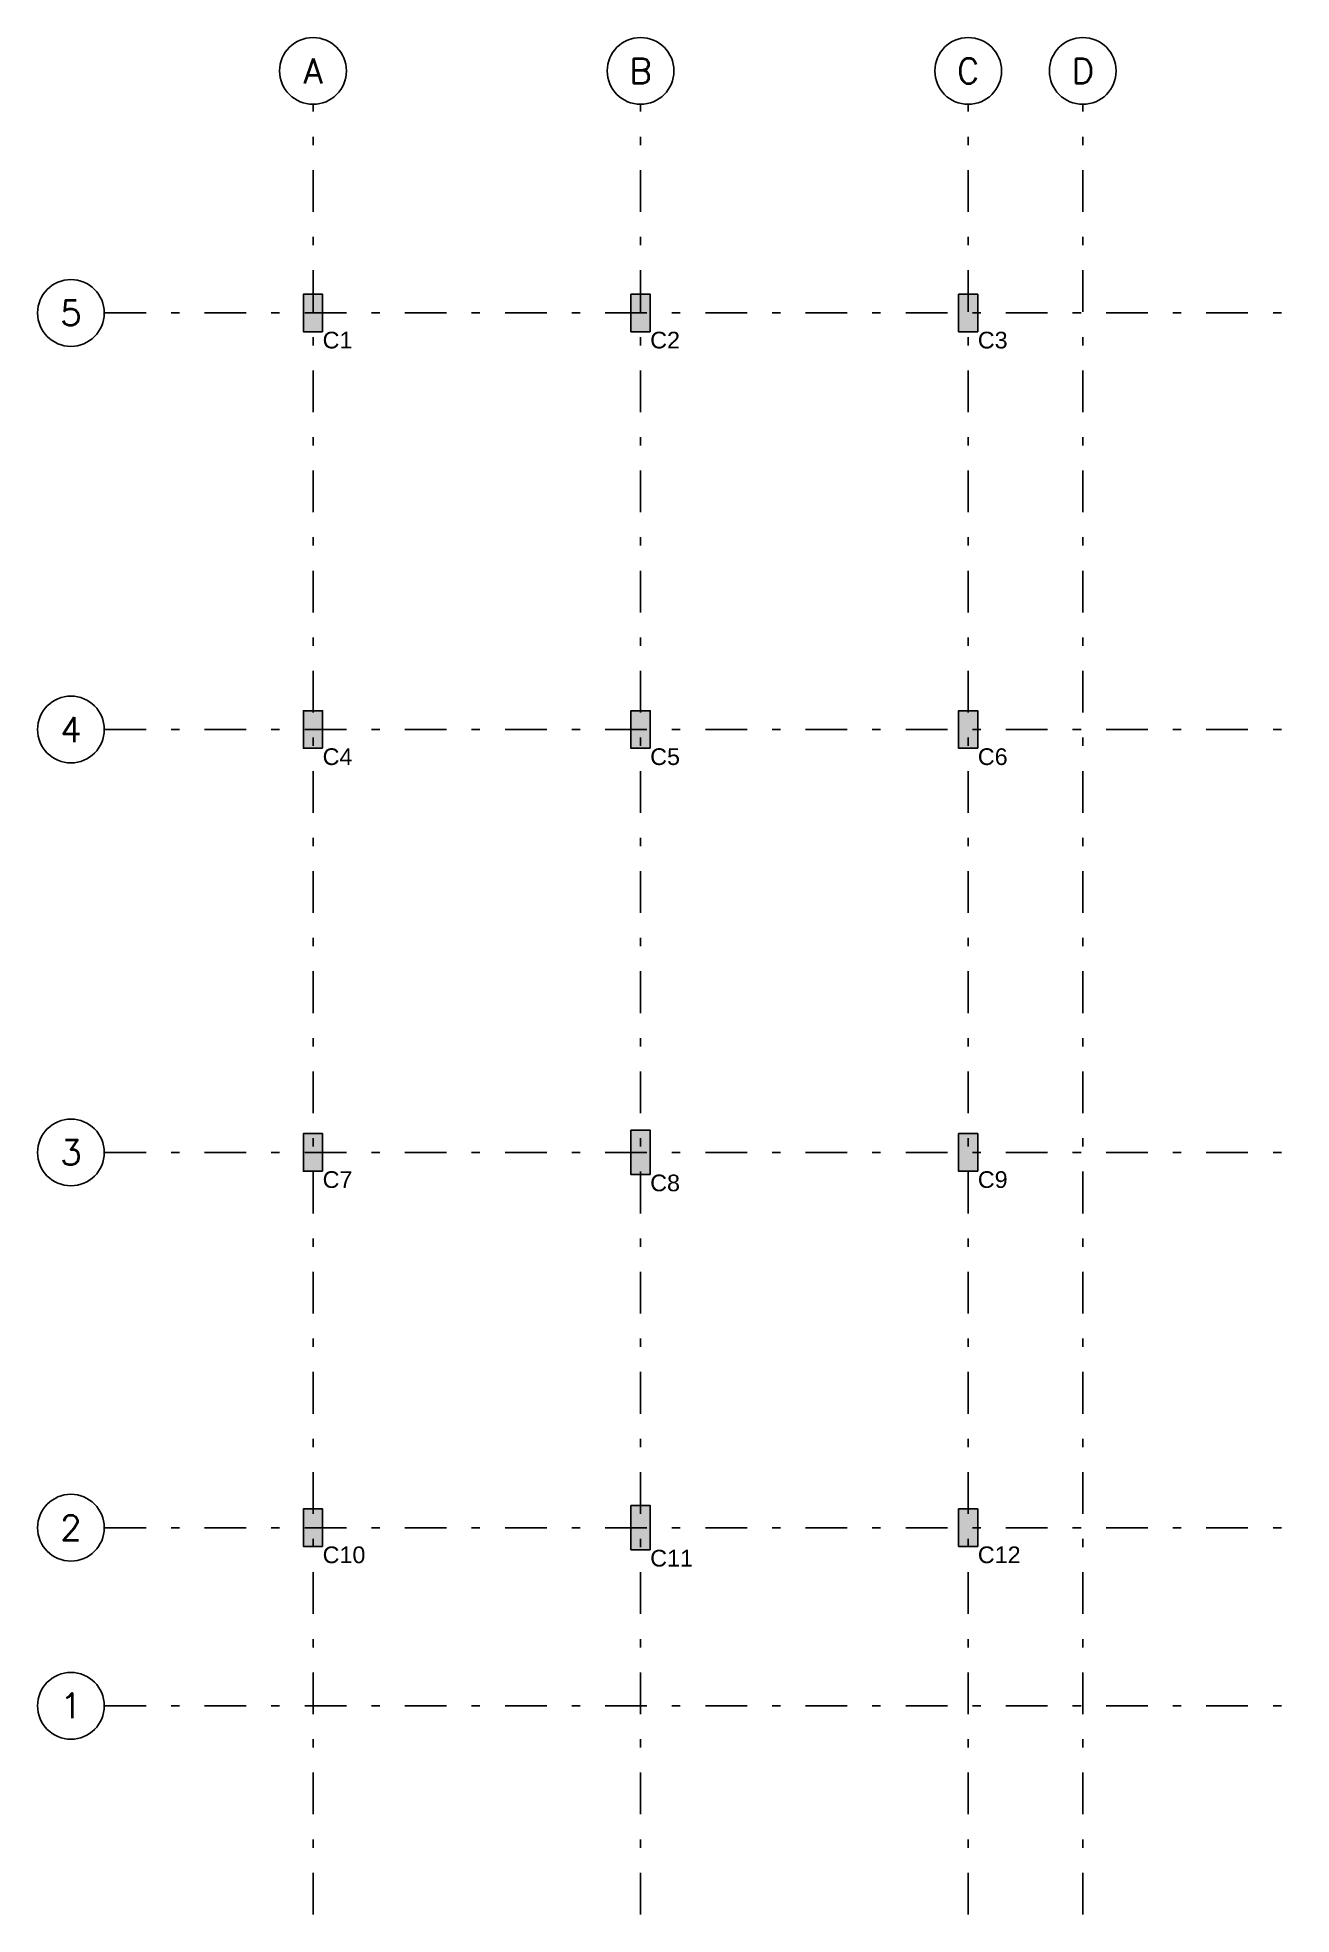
# Model space of a CAD drawing. Header units: inches. Extents: x -3300 to 11721, y -19188 to 3300.
import ezdxf
from ezdxf.enums import TextEntityAlignment as Align

# ---------------------------------------------------------------- set-up
doc = ezdxf.new("R2010")
doc.units = ezdxf.units.IN
doc.header["$LTSCALE"] = 1000
doc.header["$MEASUREMENT"] = 0
doc.linetypes.add('SCCenter', pattern=[1.2, 0.5, -0.3, 0.1, -0.3])
for name, color, linetype in [('Grid Line', 8, 'Continuous'), ('NonDuctileLevel-1981', 2, 'Continuous'), ('TxtLevel-1981', 7, 'Continuous')]:
    doc.layers.add(name, color=color, linetype=linetype)
doc.layers.get('0').off()
doc.styles.add('SC-BBS2', font='SansSerif')
doc.styles.get("Standard").update_dxf_attribs({"font": 'txt.shx'})
doc.dimstyles.new('SCGridlineDim', dxfattribs={"dimtxt": 200, "dimasz": 0.18, "dimexe": 75, "dimexo": 75, "dimgap": 50, "dimtad": 1, "dimtoh": 1, "dimdec": 0, "dimzin": 0, "dimdsep": 46, "dimtxsty": 'SC-BBS2', "dimtsz": 200, "dimcen": 0.09, "dimclrd": 8, "dimclre": 8, "dimclrt": 31, "dimadec": 0, "dimazin": 0, "dimtfac": 1, "dimtdec": 0, "dimtix": 1, "dimtofl": 0, "dimtmove": 0, "dimatfit": 3, "dimfxl": 1, "dimtolj": 1, "dimtzin": 0, "dimarcsym": 0})

# ---------------------------------------------------------------- blocks, each defined once
blk = doc.blocks.new('*D0')
at = {"color": 8, "linetype": 'ByBlock', "lineweight": -2}
for p, q in [((-1900, -14754), (-2300, -14354)), ((-2100, -14554), (-2100, -14554)), ((-2100, -16688), (-2100, -14554)), ((-2300, -16488), (-1900, -16888)), ((-2100, -16688), (-2100, -16688))]:
    blk.add_line(p, q, dxfattribs=at)
at = {"color": 31, "insert": (-2250, -15621), "char_height": 200, "attachment_point": 5, "rotation": 90, "style": 'SC-BBS2'}
blk.add_mtext('\\A1;2134', dxfattribs=at)
blk = doc.blocks.new('*D1')
at = {"color": 8, "linetype": 'ByBlock', "lineweight": -2}
for p, q in [((-1900, -10258), (-2300, -9858)), ((-2100, -10058), (-2100, -10058)), ((-2100, -14554), (-2100, -10058)), ((-2300, -14354), (-1900, -14754)), ((-2100, -14554), (-2100, -14554))]:
    blk.add_line(p, q, dxfattribs=at)
at = {"color": 31, "insert": (-2250, -12306), "char_height": 200, "attachment_point": 5, "rotation": 90, "style": 'SC-BBS2'}
blk.add_mtext('\\A1;4496', dxfattribs=at)
blk = doc.blocks.new('*D2')
at = {"color": 8, "linetype": 'ByBlock', "lineweight": -2}
for p, q in [((-1900, -5191), (-2300, -4791)), ((-2100, -4991), (-2100, -4991)), ((-2100, -10058), (-2100, -4991)), ((-2300, -9858), (-1900, -10258)), ((-2100, -10058), (-2100, -10058))]:
    blk.add_line(p, q, dxfattribs=at)
at = {"color": 31, "insert": (-2250, -7524.5), "char_height": 200, "attachment_point": 5, "rotation": 90, "style": 'SC-BBS2'}
blk.add_mtext('\\A1;5067', dxfattribs=at)
blk = doc.blocks.new('*D3')
at = {"color": 8, "linetype": 'ByBlock', "lineweight": -2}
for p, q in [((-1900, -200), (-2300, 200)), ((-2100, 0), (-2100, 0)), ((-2100, -4991), (-2100, 0)), ((-2300, -4791), (-1900, -5191)), ((-2100, -4991), (-2100, -4991))]:
    blk.add_line(p, q, dxfattribs=at)
at = {"color": 31, "insert": (-2250, -2495.5), "char_height": 200, "attachment_point": 5, "rotation": 90, "style": 'SC-BBS2'}
blk.add_mtext('\\A1;4991', dxfattribs=at)
blk = doc.blocks.new('*D4')
at = {"color": 8, "linetype": 'ByBlock', "lineweight": -2}
for p, q in [((200, 2300), (-200, 1900)), ((3724, 1900), (4124, 2300)), ((0, 2100), (0, 2100)), ((0, 2100), (3924, 2100)), ((3924, 2100), (3924, 2100))]:
    blk.add_line(p, q, dxfattribs=at)
at = {"color": 31, "insert": (1962, 2250), "char_height": 200, "attachment_point": 5, "style": 'SC-BBS2'}
blk.add_mtext('\\A1;3924', dxfattribs=at)
blk = doc.blocks.new('*D5')
at = {"color": 8, "linetype": 'ByBlock', "lineweight": -2}
for p, q in [((4124, 2300), (3724, 1900)), ((7649, 1900), (8049, 2300)), ((3924, 2100), (7849, 2100)), ((3999, 2100), (3999, 2100)), ((7849, 2100), (7849, 2100))]:
    blk.add_line(p, q, dxfattribs=at)
at = {"color": 31, "insert": (5886.5, 2250), "char_height": 200, "attachment_point": 5, "style": 'SC-BBS2'}
blk.add_mtext('\\A1;3925', dxfattribs=at)
blk = doc.blocks.new('*D6')
at = {"color": 8, "linetype": 'ByBlock', "lineweight": -2}
for p, q in [((8049, 2300), (7649, 1900)), ((9021, 1900), (9421, 2300)), ((7849, 2100), (7849, 2100)), ((7849, 2100), (9221, 2100)), ((9221, 2100), (9221, 2100))]:
    blk.add_line(p, q, dxfattribs=at)
at = {"color": 31, "insert": (8535, 2250), "char_height": 200, "attachment_point": 5, "style": 'SC-BBS2'}
blk.add_mtext('\\A1;1372', dxfattribs=at)

msp = doc.modelspace()

# ---------------------------------------------------------------- hatches: boundary and pattern name
at = {"layer": 'NonDuctileLevel-1981'}
for points in [[(115, -225), (-115, -225), (-115, 225), (115, 225)], [(4039, -225), (3809, -225), (3809, 225), (4039, 225)], [(7964, -225), (7734, -225), (7734, 225), (7964, 225)], [(115, -5216), (-115, -5216), (-115, -4766), (115, -4766)], [(4039, -5216), (3809, -5216), (3809, -4766), (4039, -4766)], [(7964, -5216), (7734, -5216), (7734, -4766), (7964, -4766)], [(115, -10283), (-115, -10283), (-115, -9833), (115, -9833)], [(4039, -10323), (3809, -10323), (3809, -9793), (4039, -9793)], [(7964, -10283), (7734, -10283), (7734, -9833), (7964, -9833)], [(115, -14779), (-115, -14779), (-115, -14329), (115, -14329)], [(4039, -14819), (3809, -14819), (3809, -14289), (4039, -14289)], [(7964, -14779), (7734, -14779), (7734, -14329), (7964, -14329)]]:
    msp.add_hatch(color=256, dxfattribs=at).paths.add_polyline_path(points, flags=0)

# ---------------------------------------------------------------- linework, layer by layer
at = {"layer": 'Grid Line', "linetype": 'SCCenter'}
for p, q in [((0, -19188), (0, 2500)), ((3924, -19188), (3924, 2500)), ((7849, -19188), (7849, 2500)), ((9221, -19188), (9221, 2500)), ((-2500, 0), (11721, 0)), ((-2500, -4991), (11721, -4991)), ((-2500, -10058), (11721, -10058)), ((-2500, -14554), (11721, -14554)), ((-2500, -16688), (11721, -16688))]:
    msp.add_line(p, q, dxfattribs=at)
at = {"layer": 'Grid Line'}
for centre in [(0, 2900), (3924, 2900), (7849, 2900), (9221, 2900), (-2900, 0), (-2900, -4991), (-2900, -10058), (-2900, -14554), (-2900, -16688)]:
    msp.add_circle(centre, 400, dxfattribs=at)
at = {"layer": 'NonDuctileLevel-1981'}
for points in [[(115, -225), (-115, -225), (-115, 225), (115, 225)], [(4039, -225), (3809, -225), (3809, 225), (4039, 225)], [(7964, -225), (7734, -225), (7734, 225), (7964, 225)], [(115, -5216), (-115, -5216), (-115, -4766), (115, -4766)], [(4039, -5216), (3809, -5216), (3809, -4766), (4039, -4766)], [(7964, -5216), (7734, -5216), (7734, -4766), (7964, -4766)], [(115, -10283), (-115, -10283), (-115, -9833), (115, -9833)], [(4039, -10323), (3809, -10323), (3809, -9793), (4039, -9793)], [(7964, -10283), (7734, -10283), (7734, -9833), (7964, -9833)], [(115, -14779), (-115, -14779), (-115, -14329), (115, -14329)], [(4039, -14819), (3809, -14819), (3809, -14289), (4039, -14289)], [(7964, -14779), (7734, -14779), (7734, -14329), (7964, -14329)]]:
    msp.add_lwpolyline(points, close=True, dxfattribs=at)

# ---------------------------------------------------------------- texts
at = {"layer": 'Grid Line'}
for s, p in [('A', (0, 2900)), ('B', (3924, 2900)), ('C', (7849, 2900)), ('D', (9221, 2900)), ('5', (-2900, 0)), ('4', (-2900, -4991)), ('3', (-2900, -10058)), ('2', (-2900, -14554)), ('1', (-2900, -16688))]:
    msp.add_text(s, height=300, dxfattribs=at).set_placement(p, align=Align.MIDDLE)
at = {"layer": 'TxtLevel-1981', "style": 'SC-BBS2'}
for s, p in [('C1', (115, -225)), ('C2', (4039, -225)), ('C3', (7964, -225)), ('C4', (115, -5216)), ('C5', (4039, -5216)), ('C6', (7964, -5216)), ('C7', (115, -10283)), ('C8', (4039, -10323)), ('C9', (7964, -10283)), ('C10', (115, -14779)), ('C11', (4039, -14819)), ('C12', (7964, -14779))]:
    msp.add_text(s, height=200, dxfattribs=at).set_placement(p, align=Align.TOP_LEFT)

# ---------------------------------------------------------------- dimensions: what is measured, and where the dimension line sits
at = {"layer": 'Grid Line'}
for p1, p2, text, picture, middle in [((0, 2100), (3924, 2100), '3924', '*D4', (1962, 2100)), ((3924, 2100), (7849, 2100), '3925', '*D5', (5886.5, 2100)), ((7849, 2100), (9221, 2100), '1372', '*D6', (8535, 2100)), ((-2100, -4991), (-2100, 0), '4991', '*D3', (-2100, -2495.5)), ((-2100, -10058), (-2100, -4991), '5067', '*D2', (-2100, -7524.5)), ((-2100, -14554), (-2100, -10058), '4496', '*D1', (-2100, -12306)), ((-2100, -16688), (-2100, -14554), '2134', '*D0', (-2100, -15621))]:
    dim = msp.add_aligned_dim(p1=p1, p2=p2, distance=0, text=text, dimstyle='SCGridlineDim', dxfattribs=at)
    dim.commit()
    dim.dimension.update_dxf_attribs({"geometry": picture, "text_midpoint": middle})

doc.saveas('drawing.dxf')
